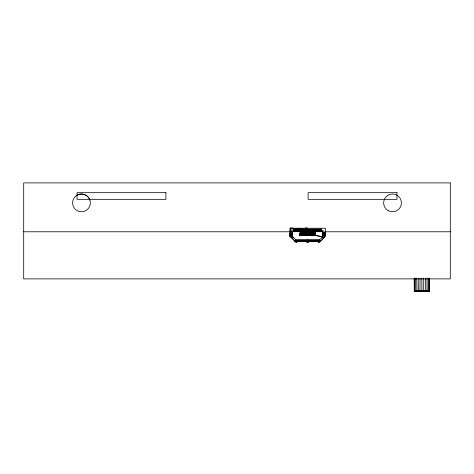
<?xml version="1.0" encoding="UTF-8"?>
<svg xmlns="http://www.w3.org/2000/svg" width="474" height="474" viewBox="0 0 474 474"><rect width="100%" height="100%" fill="white"/><g stroke="black" fill="none" stroke-linecap="round" stroke-linejoin="round"><path stroke-width="0.71" d="M321.372 231.685L321.182 229.132L294.01 229.132L293.821 230.328L291.771 230.838L291.154 231.614L290.935 233.131L289.709 233.327L292.268 233.131L292.215 235.353L289.857 235.27L290.592 235.276L290.129 234.464L290.284 233.486L289.709 234.02M307.466 242.321L307.555 241.266L308.485 242.042L308.124 241.977M319.126 242.155L319.15 241.266L319.061 242.321M296.066 242.155L296.043 241.266M324.263 233.131C325.117 230.447 321.283 230.974 321.348 229.446L321.182 229.132L321.372 229.908L319.92 229.908M320.483 229.132L321.017 229.706L294.709 229.552L293.898 230.014L293.91 229.28L293.821 229.908L295.272 229.908M321.941 237.984L322.93 236.206L322.67 236.834L314.262 235.377C315.293 235.566 315.678 235.08 314.262 235.548L315.02 235.252L314.819 232.93L300.374 232.93C299.402 233.279 299.438 236.082 300.931 235.596L300.931 234.263L302.708 234.263L302.708 235.596L303.822 235.596L303.822 234.263L305.6 234.263L305.6 235.596L306.708 235.596L306.708 234.263L308.485 234.263L308.485 235.596L309.599 235.596L309.599 234.263L311.377 234.263L311.377 235.596L312.485 235.596L312.485 234.263L314.262 234.263L314.262 235.596C315.761 236.082 315.779 233.261 314.819 232.93L300.279 232.941M300.012 233.374C301.126 238.351 299.047 233.558 300.374 232.93L314.819 233.06C315.897 233.089 315.708 236.159 314.262 235.548M299.965 233.285L300.374 232.93L299.965 233.285L300.374 232.983L314.866 233.161L315.251 233.279L315.216 235.347M296.132 242.321L296.072 241.456L296.043 241.983M307.685 242.321L307.555 239.909M293.821 230.328L293.844 229.446L293.898 230.014M307.531 242.155L307.555 241.266M310.743 234.263L310.778 232.841M300.931 235.513L300.03 235.43L300.374 232.983L314.819 232.93L315.251 233.279M315.038 233.374L315.151 235.418L314.819 235.424M321.342 230.139L321.182 229.132M420.017 278.137L420.023 290.852L423.655 291.089L423.738 278.137M315.02 235.252L315.009 232.977L300.374 232.983M324.263 236.206C323.754 238.493 321.514 240.739 319.227 241.242M292.268 237.379L292.286 232.379L293.157 231.685L322.237 231.709L322.907 232.379L322.93 237.379M293.821 231.685L293.844 229.446M423.726 290.852L427.003 290.852L427.033 278.137M414.158 278.137L414.323 291.006L428.733 291.101L429.598 290.657L429.598 278.137M292.268 232.574L292.351 232.189M423.697 291.006L429.551 290.852L414.199 290.852L429.432 291.006L426.801 291.089L428.069 291.06L428.277 290.657L428.277 278.137M293.821 229.612L294.01 229.132M290.402 233.344L290.129 234.02L291.154 233.131L291.154 235.353L289.709 234.464M300.931 235.377L300.131 235.465L300.089 233.238M315.009 232.977L300.202 233.018M324.287 235.353L325.063 234.464L324.874 233.445L325.484 234.02M307.075 241.953L306.666 242.042L307.555 241.017M318.676 241.953L318.261 242.042L319.15 241.017L296.043 241.017L296.931 242.042L296.57 241.977M425.326 291.089L425.492 278.137M300.303 233.066C299.882 233.486 299.521 235.057 300.374 235.596M315.133 233.078L315.447 232.764M320.098 241.556L325.431 236.224L325.431 228.225L289.881 228.225L289.881 236.887M300.326 235.371L300.101 235.151M296.576 241.118L294.935 241.171L296.594 241.029M292.458 232.023L292.766 231.774M320.217 240.496L319.571 240.762M426.92 291.006L429.254 291.089L414.323 291.006L421.878 291.006M306.666 242.042L307.377 241.734M318.261 242.042L318.972 241.734M292.268 236.206L295.966 239.909L319.399 239.891L322.67 236.834L315.251 235.252M429.551 290.852L414.323 291.006M423.655 291.089L428.277 290.657M290.592 235.276L289.709 235.163L290.189 235.353M322.93 233.131L325.484 233.327L324.601 233.208C327.06 233.167 324.998 237.095 322.93 235.353M319.15 241.242L319.66 241.201M324.477 235.329L325.484 235.163L324.649 235.252M319.399 239.891L319.15 242.297M320.157 241.242L318.943 241.29M308.485 235.199L306.708 235.151M311.377 235.199L309.599 235.151M306.933 235.08L308.266 235.063M309.818 235.08L311.151 235.063M295.261 241.13L296.594 241.148M290.165 228L293.128 228M305.126 228L307.348 228L307.348 229.404M302.904 228.889L290.461 228.889L290.491 235.353M293.821 230.062L295.272 230.062M319.92 230.062L321.372 230.062M293.821 230.951L321.372 230.951M290.461 231.111L291.925 231.111M293.821 231.265L321.372 231.265M293.821 231.496L321.372 231.496M23.7 231.78L289.881 231.78M325.431 231.78L450.3 231.78M300.931 234.298L302.708 234.298M303.822 234.298L305.6 234.298M306.708 234.298L308.485 234.298M309.599 234.298L311.377 234.298M312.485 234.298L314.262 234.298M301.156 234.387L302.489 234.387M304.041 234.387L305.375 234.387M306.708 234.399L308.485 234.399M309.599 234.399L311.377 234.399M312.71 234.387L314.043 234.387M325.484 234.464L324.038 235.353L324.038 233.131L325.063 234.02L324.749 233.309M300.931 234.488L302.708 234.488M303.822 234.488L305.6 234.488M306.708 234.488L308.485 234.488M309.599 234.488L311.377 234.559M312.485 234.488L314.262 234.488M306.933 234.624L308.266 234.624M309.818 234.624L311.151 234.624M301.156 234.843L302.489 234.843M304.041 234.843L305.375 234.843M306.708 234.766L308.485 234.766M309.599 234.766L311.377 234.766M312.71 234.843L314.043 234.843M306.708 235.021L308.485 235.021M309.599 235.021L311.377 235.021M300.931 235.151L302.708 235.151M303.822 235.151L305.6 235.151M312.485 235.151L314.262 235.151M301.156 235.234L302.489 235.234M304.041 235.234L305.375 235.234M306.933 235.234L308.266 235.234M309.818 235.234L311.151 235.234M312.71 235.234L314.043 235.234M301.156 235.335L302.489 235.335M304.041 235.335L305.375 235.335M306.708 235.3L308.485 235.3M309.599 235.3L311.377 235.3M312.71 235.335L314.043 235.335M300.042 235.685L301.31 235.685M302.584 235.685L303.852 235.685M311.341 235.685L312.609 235.685M313.883 235.685L315.151 235.685M289.543 235.779L291.492 235.779M296.043 240.099L319.15 240.099M296.043 240.336L319.15 240.336M296.043 240.644L319.15 240.644M318.943 241.242L320.519 241.242M294.709 241.556L320.483 241.556M414.158 290.657L429.598 290.657L429.059 290.935L429.148 278.137M325.17 233.155L324.287 233.131L325.004 233.131M290.746 235.335L290.023 235.335L290.906 235.353L290.763 233.131M290.023 233.155L290.716 233.161M300.931 235.596L299.977 235.347M295.225 241.059L296.623 241.082L295.261 241.065M295.794 239.891L296.043 242.297M427.003 290.852L428.194 290.935M295.533 241.201L296.043 241.242L294.733 240.869L291.581 237.782L290.935 236.206M300.374 233.155L300.202 233.238M321.159 229.825L320.483 229.552L321.372 230.577L293.821 230.577L294.709 229.132M307.81 241.77L308.485 242.042L307.697 241.627M322.237 231.709L322.841 232.189M414.928 291.089L414.602 290.657L414.602 278.137M296.143 241.627L296.931 242.042M415.757 291.089L415.473 278.137M416.948 291.089L416.717 278.137M299.746 232.764L300.06 233.078M289.881 236.224L295.213 241.556M293.252 237.984L292.28 236.384L292.417 236.704M322.593 231.881L322.907 232.379M314.914 235.353L315.18 233.374M418.341 291.006L418.264 278.137M304.415 232.841L304.45 234.263M421.878 278.137L421.878 291.089M324.708 233.131L324.708 235.353M324.554 233.131L324.554 235.353M324.263 235.128L324.263 237.267M323.665 233.131L323.665 235.353M323.351 233.131L323.351 235.353M323.12 233.131L323.12 235.353M322.978 233.131L322.978 235.353M314.043 234.352L314.043 235.596M312.71 234.352L312.71 235.477M311.151 234.352L311.151 235.477M309.818 234.352L309.818 235.477M308.266 234.352L308.266 235.477M306.933 234.352L306.933 235.477M305.375 234.352L305.375 235.477M304.041 234.352L304.041 235.596M302.489 234.352L302.489 235.477M301.156 234.352L301.156 235.596M292.073 233.131L292.073 235.353M291.842 233.131L291.842 235.353M291.528 233.131L291.528 235.353M290.935 235.276L290.935 237.379M290.639 233.131L290.639 235.353M77.025 195.199A8.888 8.888 0 0 1 90.356 202.896A8.888 8.888 0 0 1 77.025 210.592A8.888 8.888 0 0 1 77.025 195.199A8.888 8.888 0 0 1 89.888 200.04M325.063 234.464L324.909 234.997L325.063 234.464M294.295 229.641L294.709 229.552L294.295 229.641M296.623 241.189L295.225 241.189L296.623 241.23M450.3 182.899L23.7 182.899L23.7 278.884L450.3 278.884L450.3 182.899M165.9 192.675L77.025 192.675L77.025 199.341L165.9 199.341L165.9 192.675M396.975 192.675L308.1 192.675L308.1 199.341L396.975 199.341L396.975 192.675M296.623 241.331L295.225 241.296L296.623 241.307M290.319 235.039L290.129 234.464L290.319 235.039M388.088 210.592A8.888 8.888 0 0 0 401.419 202.896A8.888 8.888 0 0 0 388.088 195.199A8.888 8.888 0 0 0 388.088 210.592"/></g></svg>
